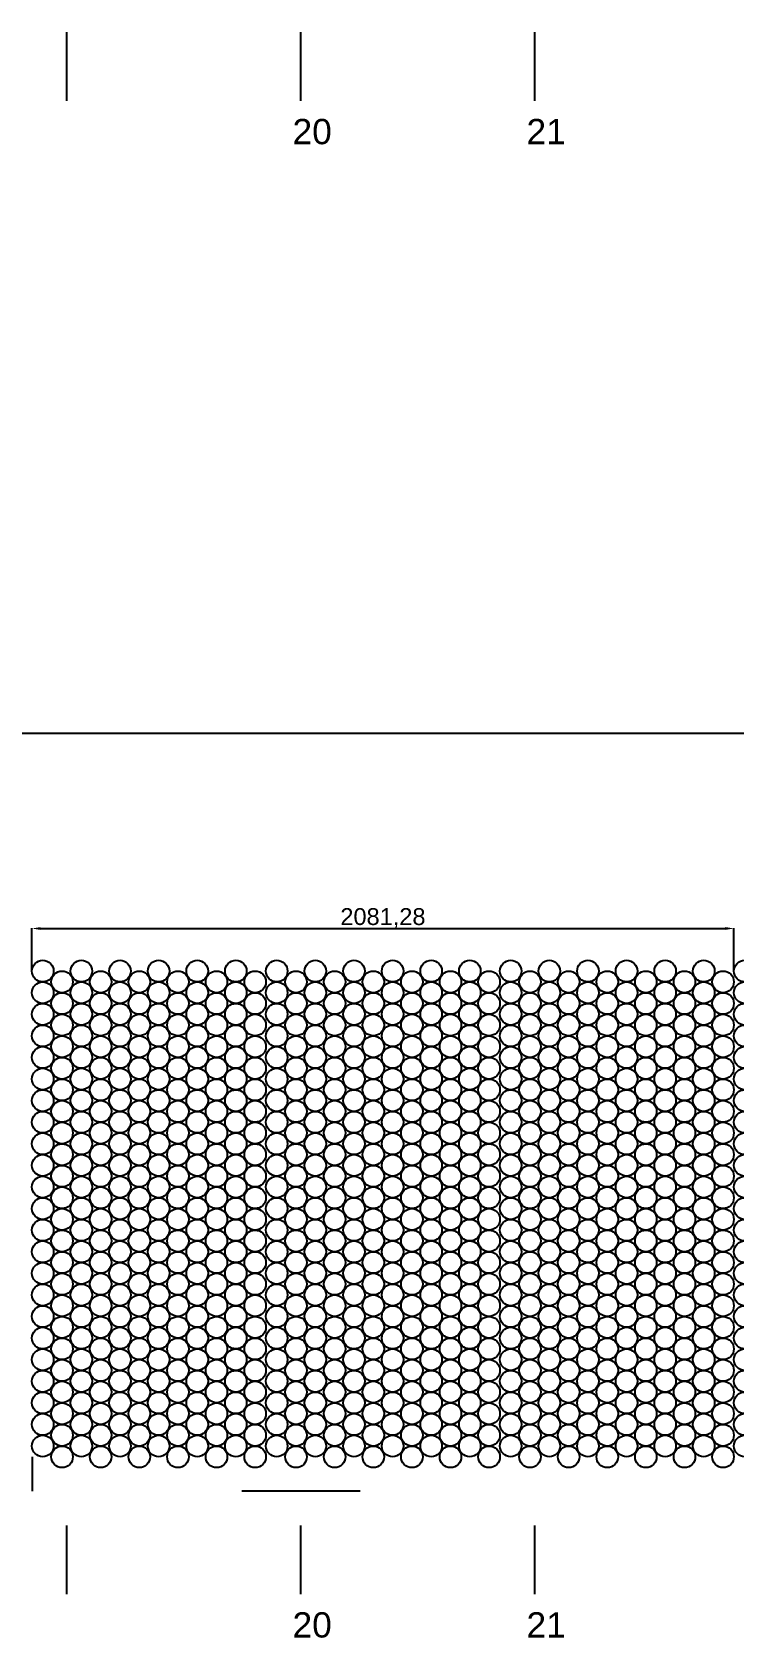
# Model space of a CAD drawing. Header units: millimetres. Extents: x -918 to 51042, y -35619 to 21649.
# Drawn here: x 15629 to 17710, y -35619 to -30858 of the extents above; entities that cross this region are included whole.
import ezdxf

# ---------------------------------------------------------------- set-up
doc = ezdxf.new("R2010")
doc.units = ezdxf.units.MM
doc.layers.add('для лазера', color=7, linetype='Continuous')
doc.styles.get("Standard").update_dxf_attribs({"font": 'arial.ttf'})
doc.dimstyles.new('ISO-25', dxfattribs={"dimtxt": 2.5, "dimasz": 2.5, "dimexe": 1.25, "dimexo": 0.625, "dimtad": 1, "dimtxsty": 'Standard', "dimcen": 2.5, "dimadec": 0, "dimazin": 0, "dimtfac": 1, "dimtmove": 0, "dimatfit": 3, "dimfxl": 1, "dimarcsym": 0})

# ---------------------------------------------------------------- blocks, each defined once
blk = doc.blocks.new('*D52')
at = {"layer": 'Defpoints', "color": 0, "transparency": 16777216}
for p in [(17709.6, -33515.7), (15628.4, -33642), (17709.6, -33642)]:
    blk.add_point(p, dxfattribs=at)
at = {"layer": 'для лазера', "color": 0, "lineweight": -2, "transparency": 16777216}
for p, q in [((15628.4, -33641.3), (15628.4, -33514.4)), ((15653.4, -33515.7), (17684.6, -33515.7)), ((17709.6, -33641.3), (17709.6, -33514.4))]:
    blk.add_line(p, q, dxfattribs=at)
at = {"layer": 'для лазера', "color": 0, "transparency": 16777216}
for points in [[(15653.4, -33511.5), (15653.4, -33519.8), (15628.4, -33515.7)], [(17684.6, -33511.5), (17684.6, -33519.8), (17709.6, -33515.7)]]:
    blk.add_solid(points, dxfattribs=at)
at = {"layer": 'для лазера', "color": 0, "transparency": 16777216, "insert": (16669, -33485), "char_height": 50, "attachment_point": 5}
blk.add_mtext('2081,28', dxfattribs=at)
blk = doc.blocks.new('*D47')
at = {"layer": 'Defpoints', "color": 0, "transparency": 16777216}
for p in [(2549.1, -32937.7), (2549.1, -33669.9), (20484.7, -33674)]:
    blk.add_point(p, dxfattribs=at)
at = {"layer": 'для лазера', "color": 0, "lineweight": -2, "transparency": 16777216}
for p, q in [((2549.1, -33669.3), (2549.1, -32936.5)), ((20459.7, -32937.7), (2574.1, -32937.7)), ((20484.7, -33673.3), (20484.7, -32936.5))]:
    blk.add_line(p, q, dxfattribs=at)
at = {"layer": 'для лазера', "color": 0, "transparency": 16777216}
for points in [[(2574.1, -32933.5), (2574.1, -32941.9), (2549.1, -32937.7)], [(20459.7, -32933.5), (20459.7, -32941.9), (20484.7, -32937.7)]]:
    blk.add_solid(points, dxfattribs=at)
at = {"layer": 'для лазера', "color": 0, "transparency": 16777216, "insert": (11516.9, -32907), "char_height": 50, "attachment_point": 5}
blk.add_mtext('17935,61', dxfattribs=at)

msp = doc.modelspace()

# ---------------------------------------------------------------- linework, layer by layer
at = {"layer": 'для лазера'}
for p, q in [((15730.472, -30858.247), (15730.472, -31061.719)), ((16424.234, -30858.247), (16424.234, -31061.719)), ((17117.995, -30858.247), (17117.995, -31061.719)), ((15629.13, -35081.951), (15629.13, -35183.807)), ((16601.024, -35183.807), (16251.024, -35183.807)), ((15730.472, -35285.423), (15730.472, -35488.896)), ((16424.234, -35285.423), (16424.234, -35488.896)), ((17117.995, -35285.423), (17117.995, -35488.896))]:
    msp.add_line(p, q, dxfattribs=at)
at = {"layer": 'для лазера', "color": 2}
for centre in [(15660.364, -33641.951), (15717.626, -33673.951), (15774.864, -33641.951), (15832.126, -33673.951), (15889.364, -33641.951), (15946.626, -33673.951), (16003.864, -33641.951), (16061.126, -33673.951), (16118.364, -33641.951), (16175.626, -33673.951), (16232.864, -33641.951), (16290.126, -33673.951), (16354.126, -33641.951), (16411.387, -33673.951), (16468.626, -33641.951), (16525.887, -33673.951), (16583.126, -33641.951), (16640.387, -33673.951), (16697.626, -33641.951), (16754.887, -33673.951), (16812.126, -33641.951), (16869.387, -33673.951), (16926.626, -33641.951), (16983.887, -33673.951), (17047.887, -33641.951), (17105.149, -33673.951), (17162.387, -33641.951), (17219.649, -33673.951), (17276.887, -33641.951), (17334.149, -33673.951), (17391.387, -33641.951), (17448.649, -33673.951), (17505.887, -33641.951), (17563.149, -33673.951), (17620.387, -33641.951), (17677.649, -33673.951), (15660.364, -33705.951), (15774.864, -33705.951), (15889.364, -33705.951), (16003.864, -33705.951), (16118.364, -33705.951), (16232.864, -33705.951), (16354.126, -33705.951), (16468.626, -33705.951), (16583.126, -33705.951), (16697.626, -33705.951), (16812.126, -33705.951), (16926.626, -33705.951), (17047.887, -33705.951), (17162.387, -33705.951), (17276.887, -33705.951), (17391.387, -33705.951), (17505.887, -33705.951), (17620.387, -33705.951), (15660.364, -33769.951), (15717.626, -33737.951), (15774.864, -33769.951), (15832.126, -33737.951), (15889.364, -33769.951), (15946.626, -33737.951), (16003.864, -33769.951), (16061.126, -33737.951), (16118.364, -33769.951), (16175.626, -33737.951), (16232.864, -33769.951), (16290.126, -33737.951), (16354.126, -33769.951), (16411.387, -33737.951), (16468.626, -33769.951), (16525.887, -33737.951), (16583.126, -33769.951), (16640.387, -33737.951), (16697.626, -33769.951), (16754.887, -33737.951), (16812.126, -33769.951), (16869.387, -33737.951), (16926.626, -33769.951), (16983.887, -33737.951), (17047.887, -33769.951), (17105.149, -33737.951), (17162.387, -33769.951), (17219.649, -33737.951), (17276.887, -33769.951), (17334.149, -33737.951), (17391.387, -33769.951), (17448.649, -33737.951), (17505.887, -33769.951), (17563.149, -33737.951), (17620.387, -33769.951), (17677.649, -33737.951), (15717.626, -33801.951), (15832.126, -33801.951), (15946.626, -33801.951), (16061.126, -33801.951), (16175.626, -33801.951), (16290.126, -33801.951), (16411.387, -33801.951), (16525.887, -33801.951), (16640.387, -33801.951), (16754.887, -33801.951), (16869.387, -33801.951), (16983.887, -33801.951), (17105.149, -33801.951), (17219.649, -33801.951), (17334.149, -33801.951), (17448.649, -33801.951), (17563.149, -33801.951), (17677.649, -33801.951), (15660.364, -33833.951), (15717.626, -33865.951), (15774.864, -33833.951), (15832.126, -33865.951), (15889.364, -33833.951), (15946.626, -33865.951), (16003.864, -33833.951), (16061.126, -33865.951), (16118.364, -33833.951), (16175.626, -33865.951), (16232.864, -33833.951), (16290.126, -33865.951), (16354.126, -33833.951), (16411.387, -33865.951), (16468.626, -33833.951), (16525.887, -33865.951), (16583.126, -33833.951), (16640.387, -33865.951), (16697.626, -33833.951), (16754.887, -33865.951), (16812.126, -33833.951), (16869.387, -33865.951), (16926.626, -33833.951), (16983.887, -33865.951), (17047.887, -33833.951), (17105.149, -33865.951), (17162.387, -33833.951), (17219.649, -33865.951), (17276.887, -33833.951), (17334.149, -33865.951), (17391.387, -33833.951), (17448.649, -33865.951), (17505.887, -33833.951), (17563.149, -33865.951), (17620.387, -33833.951), (17677.649, -33865.951), (15660.364, -33897.951), (15774.864, -33897.951), (15889.364, -33897.951), (16003.864, -33897.951), (16118.364, -33897.951), (16232.864, -33897.951), (16354.126, -33897.951), (16468.626, -33897.951), (16583.126, -33897.951), (16697.626, -33897.951), (16812.126, -33897.951), (16926.626, -33897.951), (17047.887, -33897.951), (17162.387, -33897.951), (17276.887, -33897.951), (17391.387, -33897.951), (17505.887, -33897.951), (17620.387, -33897.951), (15660.364, -33961.951), (15717.626, -33929.951), (15774.864, -33961.951), (15832.126, -33929.951), (15889.364, -33961.951), (15946.626, -33929.951), (16003.864, -33961.951), (16061.126, -33929.951), (16118.364, -33961.951), (16175.626, -33929.951), (16232.864, -33961.951), (16290.126, -33929.951), (16354.126, -33961.951), (16411.387, -33929.951), (16468.626, -33961.951), (16525.887, -33929.951), (16583.126, -33961.951), (16640.387, -33929.951), (16697.626, -33961.951), (16754.887, -33929.951), (16812.126, -33961.951), (16869.387, -33929.951), (16926.626, -33961.951), (16983.887, -33929.951), (17047.887, -33961.951), (17105.149, -33929.951), (17162.387, -33961.951), (17219.649, -33929.951), (17276.887, -33961.951), (17334.149, -33929.951), (17391.387, -33961.951), (17448.649, -33929.951), (17505.887, -33961.951), (17563.149, -33929.951), (17620.387, -33961.951), (17677.649, -33929.951), (15717.626, -33993.951), (15832.126, -33993.951), (15946.626, -33993.951), (16061.126, -33993.951), (16175.626, -33993.951), (16290.126, -33993.951), (16411.387, -33993.951), (16525.887, -33993.951), (16640.387, -33993.951), (16754.887, -33993.951), (16869.387, -33993.951), (16983.887, -33993.951), (17105.149, -33993.951), (17219.649, -33993.951), (17334.149, -33993.951), (17448.649, -33993.951), (17563.149, -33993.951), (17677.649, -33993.951), (15660.364, -34025.951), (15717.626, -34057.951), (15774.864, -34025.951), (15832.126, -34057.951), (15889.364, -34025.951), (15946.626, -34057.951), (16003.864, -34025.951), (16061.126, -34057.951), (16118.364, -34025.951), (16175.626, -34057.951), (16232.864, -34025.951), (16290.126, -34057.951), (16354.126, -34025.951), (16411.387, -34057.951), (16468.626, -34025.951), (16525.887, -34057.951), (16583.126, -34025.951), (16640.387, -34057.951), (16697.626, -34025.951), (16754.887, -34057.951), (16812.126, -34025.951), (16869.387, -34057.951), (16926.626, -34025.951), (16983.887, -34057.951), (17047.887, -34025.951), (17105.149, -34057.951), (17162.387, -34025.951), (17219.649, -34057.951), (17276.887, -34025.951), (17334.149, -34057.951), (17391.387, -34025.951), (17448.649, -34057.951), (17505.887, -34025.951), (17563.149, -34057.951), (17620.387, -34025.951), (17677.649, -34057.951), (15660.364, -34089.951), (15774.864, -34089.951), (15889.364, -34089.951), (16003.864, -34089.951), (16118.364, -34089.951), (16232.864, -34089.951), (16354.126, -34089.951), (16468.626, -34089.951), (16583.126, -34089.951), (16697.626, -34089.951), (16812.126, -34089.951), (16926.626, -34089.951), (17047.887, -34089.951), (17162.387, -34089.951), (17276.887, -34089.951), (17391.387, -34089.951), (17505.887, -34089.951), (17620.387, -34089.951), (15660.364, -34153.951), (15717.626, -34121.951), (15774.864, -34153.951), (15832.126, -34121.951), (15889.364, -34153.951), (15946.626, -34121.951), (16003.864, -34153.951), (16061.126, -34121.951), (16118.364, -34153.951), (16175.626, -34121.951), (16232.864, -34153.951), (16290.126, -34121.951), (16354.126, -34153.951), (16411.387, -34121.951), (16468.626, -34153.951), (16525.887, -34121.951), (16583.126, -34153.951), (16640.387, -34121.951), (16697.626, -34153.951), (16754.887, -34121.951), (16812.126, -34153.951), (16869.387, -34121.951), (16926.626, -34153.951), (16983.887, -34121.951), (17047.887, -34153.951), (17105.149, -34121.951), (17162.387, -34153.951), (17219.649, -34121.951), (17276.887, -34153.951), (17334.149, -34121.951), (17391.387, -34153.951), (17448.649, -34121.951), (17505.887, -34153.951), (17563.149, -34121.951), (17620.387, -34153.951), (17677.649, -34121.951), (15717.626, -34185.951), (15832.126, -34185.951), (15946.626, -34185.951), (16061.126, -34185.951), (16175.626, -34185.951), (16290.126, -34185.951), (16411.387, -34185.951), (16525.887, -34185.951), (16640.387, -34185.951), (16754.887, -34185.951), (16869.387, -34185.951), (16983.887, -34185.951), (17105.149, -34185.951), (17219.649, -34185.951), (17334.149, -34185.951), (17448.649, -34185.951), (17563.149, -34185.951), (17677.649, -34185.951), (15660.364, -34217.951), (15717.626, -34249.951), (15774.864, -34217.951), (15832.126, -34249.951), (15889.364, -34217.951), (15946.626, -34249.951), (16003.864, -34217.951), (16061.126, -34249.951), (16118.364, -34217.951), (16175.626, -34249.951), (16232.864, -34217.951), (16290.126, -34249.951), (16354.126, -34217.951), (16411.387, -34249.951), (16468.626, -34217.951), (16525.887, -34249.951), (16583.126, -34217.951), (16640.387, -34249.951), (16697.626, -34217.951), (16754.887, -34249.951), (16812.126, -34217.951), (16869.387, -34249.951), (16926.626, -34217.951), (16983.887, -34249.951), (17047.887, -34217.951), (17105.149, -34249.951), (17162.387, -34217.951), (17219.649, -34249.951), (17276.887, -34217.951), (17334.149, -34249.951), (17391.387, -34217.951), (17448.649, -34249.951), (17505.887, -34217.951), (17563.149, -34249.951), (17620.387, -34217.951), (17677.649, -34249.951), (15660.364, -34281.951), (15774.864, -34281.951), (15889.364, -34281.951), (16003.864, -34281.951), (16118.364, -34281.951), (16232.864, -34281.951), (16354.126, -34281.951), (16468.626, -34281.951), (16583.126, -34281.951), (16697.626, -34281.951), (16812.126, -34281.951), (16926.626, -34281.951), (17047.887, -34281.951), (17162.387, -34281.951), (17276.887, -34281.951), (17391.387, -34281.951), (17505.887, -34281.951), (17620.387, -34281.951), (15660.364, -34345.951), (15717.626, -34313.951), (15774.864, -34345.951), (15832.126, -34313.951), (15889.364, -34345.951), (15946.626, -34313.951), (16003.864, -34345.951), (16061.126, -34313.951), (16118.364, -34345.951), (16175.626, -34313.951), (16232.864, -34345.951), (16290.126, -34313.951), (16354.126, -34345.951), (16411.387, -34313.951), (16468.626, -34345.951), (16525.887, -34313.951), (16583.126, -34345.951), (16640.387, -34313.951), (16697.626, -34345.951), (16754.887, -34313.951), (16812.126, -34345.951), (16869.387, -34313.951), (16926.626, -34345.951), (16983.887, -34313.951), (17047.887, -34345.951), (17105.149, -34313.951), (17162.387, -34345.951), (17219.649, -34313.951), (17276.887, -34345.951), (17334.149, -34313.951), (17391.387, -34345.951), (17448.649, -34313.951), (17505.887, -34345.951), (17563.149, -34313.951), (17620.387, -34345.951), (17677.649, -34313.951), (15717.626, -34377.951), (15832.126, -34377.951), (15946.626, -34377.951), (16061.126, -34377.951), (16175.626, -34377.951), (16290.126, -34377.951), (16411.387, -34377.951), (16525.887, -34377.951), (16640.387, -34377.951), (16754.887, -34377.951), (16869.387, -34377.951), (16983.887, -34377.951), (17105.149, -34377.951), (17219.649, -34377.951), (17334.149, -34377.951), (17448.649, -34377.951), (17563.149, -34377.951), (17677.649, -34377.951), (15660.364, -34409.951), (15717.626, -34441.951), (15774.864, -34409.951), (15832.126, -34441.951), (15889.364, -34409.951), (15946.626, -34441.951), (16003.864, -34409.951), (16061.126, -34441.951), (16118.364, -34409.951), (16175.626, -34441.951), (16232.864, -34409.951), (16290.126, -34441.951), (16354.126, -34409.951), (16411.387, -34441.951), (16468.626, -34409.951), (16525.887, -34441.951), (16583.126, -34409.951), (16640.387, -34441.951), (16697.626, -34409.951), (16754.887, -34441.951), (16812.126, -34409.951), (16869.387, -34441.951), (16926.626, -34409.951), (16983.887, -34441.951), (17047.887, -34409.951), (17105.149, -34441.951), (17162.387, -34409.951), (17219.649, -34441.951), (17276.887, -34409.951), (17334.149, -34441.951), (17391.387, -34409.951), (17448.649, -34441.951), (17505.887, -34409.951), (17563.149, -34441.951), (17620.387, -34409.951), (17677.649, -34441.951), (15660.364, -34473.951), (15774.864, -34473.951), (15889.364, -34473.951), (16003.864, -34473.951), (16118.364, -34473.951), (16232.864, -34473.951), (16354.126, -34473.951), (16468.626, -34473.951), (16583.126, -34473.951), (16697.626, -34473.951), (16812.126, -34473.951), (16926.626, -34473.951), (17047.887, -34473.951), (17162.387, -34473.951), (17276.887, -34473.951), (17391.387, -34473.951), (17505.887, -34473.951), (17620.387, -34473.951), (15660.364, -34537.951), (15717.626, -34505.951), (15774.864, -34537.951), (15832.126, -34505.951), (15889.364, -34537.951), (15946.626, -34505.951), (16003.864, -34537.951), (16061.126, -34505.951), (16118.364, -34537.951), (16175.626, -34505.951), (16232.864, -34537.951), (16290.126, -34505.951), (16354.126, -34537.951), (16411.387, -34505.951), (16468.626, -34537.951), (16525.887, -34505.951), (16583.126, -34537.951), (16640.387, -34505.951), (16697.626, -34537.951), (16754.887, -34505.951), (16812.126, -34537.951), (16869.387, -34505.951), (16926.626, -34537.951), (16983.887, -34505.951), (17047.887, -34537.951), (17105.149, -34505.951), (17162.387, -34537.951), (17219.649, -34505.951), (17276.887, -34537.951), (17334.149, -34505.951), (17391.387, -34537.951), (17448.649, -34505.951), (17505.887, -34537.951), (17563.149, -34505.951), (17620.387, -34537.951), (17677.649, -34505.951), (15717.626, -34569.951), (15832.126, -34569.951), (15946.626, -34569.951), (16061.126, -34569.951), (16175.626, -34569.951), (16290.126, -34569.951), (16411.387, -34569.951), (16525.887, -34569.951), (16640.387, -34569.951), (16754.887, -34569.951), (16869.387, -34569.951), (16983.887, -34569.951), (17105.149, -34569.951), (17219.649, -34569.951), (17334.149, -34569.951), (17448.649, -34569.951), (17563.149, -34569.951), (17677.649, -34569.951), (15660.364, -34601.951), (15717.626, -34633.951), (15774.864, -34601.951), (15832.126, -34633.951), (15889.364, -34601.951), (15946.626, -34633.951), (16003.864, -34601.951), (16061.126, -34633.951), (16118.364, -34601.951), (16175.626, -34633.951), (16232.864, -34601.951), (16290.126, -34633.951), (16354.126, -34601.951), (16411.387, -34633.951), (16468.626, -34601.951), (16525.887, -34633.951), (16583.126, -34601.951), (16640.387, -34633.951), (16697.626, -34601.951), (16754.887, -34633.951), (16812.126, -34601.951), (16869.387, -34633.951), (16926.626, -34601.951), (16983.887, -34633.951), (17047.887, -34601.951), (17105.149, -34633.951), (17162.387, -34601.951), (17219.649, -34633.951), (17276.887, -34601.951), (17334.149, -34633.951), (17391.387, -34601.951), (17448.649, -34633.951), (17505.887, -34601.951), (17563.149, -34633.951), (17620.387, -34601.951), (17677.649, -34633.951), (15660.364, -34665.951), (15774.864, -34665.951), (15889.364, -34665.951), (16003.864, -34665.951), (16118.364, -34665.951), (16232.864, -34665.951), (16354.126, -34665.951), (16468.626, -34665.951), (16583.126, -34665.951), (16697.626, -34665.951), (16812.126, -34665.951), (16926.626, -34665.951), (17047.887, -34665.951), (17162.387, -34665.951), (17276.887, -34665.951), (17391.387, -34665.951), (17505.887, -34665.951), (17620.387, -34665.951), (15660.364, -34729.951), (15717.626, -34697.951), (15774.864, -34729.951), (15832.126, -34697.951), (15889.364, -34729.951), (15946.626, -34697.951), (16003.864, -34729.951), (16061.126, -34697.951), (16118.364, -34729.951), (16175.626, -34697.951), (16232.864, -34729.951), (16290.126, -34697.951), (16354.126, -34729.951), (16411.387, -34697.951), (16468.626, -34729.951), (16525.887, -34697.951), (16583.126, -34729.951), (16640.387, -34697.951), (16697.626, -34729.951), (16754.887, -34697.951), (16812.126, -34729.951), (16869.387, -34697.951), (16926.626, -34729.951), (16983.887, -34697.951), (17047.887, -34729.951), (17105.149, -34697.951), (17162.387, -34729.951), (17219.649, -34697.951), (17276.887, -34729.951), (17334.149, -34697.951), (17391.387, -34729.951), (17448.649, -34697.951), (17505.887, -34729.951), (17563.149, -34697.951), (17620.387, -34729.951), (17677.649, -34697.951), (15717.626, -34761.951), (15832.126, -34761.951), (15946.626, -34761.951), (16061.126, -34761.951), (16175.626, -34761.951), (16290.126, -34761.951), (16411.387, -34761.951), (16525.887, -34761.951), (16640.387, -34761.951), (16754.887, -34761.951), (16869.387, -34761.951), (16983.887, -34761.951), (17105.149, -34761.951), (17219.649, -34761.951), (17334.149, -34761.951), (17448.649, -34761.951), (17563.149, -34761.951), (17677.649, -34761.951), (15660.364, -34793.951), (15717.626, -34825.951), (15774.864, -34793.951), (15832.126, -34825.951), (15889.364, -34793.951), (15946.626, -34825.951), (16003.864, -34793.951), (16061.126, -34825.951), (16118.364, -34793.951), (16175.626, -34825.951), (16232.864, -34793.951), (16290.126, -34825.951), (16354.126, -34793.951), (16411.387, -34825.951), (16468.626, -34793.951), (16525.887, -34825.951), (16583.126, -34793.951), (16640.387, -34825.951), (16697.626, -34793.951), (16754.887, -34825.951), (16812.126, -34793.951), (16869.387, -34825.951), (16926.626, -34793.951), (16983.887, -34825.951), (17047.887, -34793.951), (17105.149, -34825.951), (17162.387, -34793.951), (17219.649, -34825.951), (17276.887, -34793.951), (17334.149, -34825.951), (17391.387, -34793.951), (17448.649, -34825.951), (17505.887, -34793.951), (17563.149, -34825.951), (17620.387, -34793.951), (17677.649, -34825.951), (15660.364, -34857.951), (15774.864, -34857.951), (15889.364, -34857.951), (16003.864, -34857.951), (16118.364, -34857.951), (16232.864, -34857.951), (16354.126, -34857.951), (16468.626, -34857.951), (16583.126, -34857.951), (16697.626, -34857.951), (16812.126, -34857.951), (16926.626, -34857.951), (17047.887, -34857.951), (17162.387, -34857.951), (17276.887, -34857.951), (17391.387, -34857.951), (17505.887, -34857.951), (17620.387, -34857.951), (15660.364, -34921.951), (15717.626, -34889.951), (15774.864, -34921.951), (15832.126, -34889.951), (15889.364, -34921.951), (15946.626, -34889.951), (16003.864, -34921.951), (16061.126, -34889.951), (16118.364, -34921.951), (16175.626, -34889.951), (16232.864, -34921.951), (16290.126, -34889.951), (16354.126, -34921.951), (16411.387, -34889.951), (16468.626, -34921.951), (16525.887, -34889.951), (16583.126, -34921.951), (16640.387, -34889.951), (16697.626, -34921.951), (16754.887, -34889.951), (16812.126, -34921.951), (16869.387, -34889.951), (16926.626, -34921.951), (16983.887, -34889.951), (17047.887, -34921.951), (17105.149, -34889.951), (17162.387, -34921.951), (17219.649, -34889.951), (17276.887, -34921.951), (17334.149, -34889.951), (17391.387, -34921.951), (17448.649, -34889.951), (17505.887, -34921.951), (17563.149, -34889.951), (17620.387, -34921.951), (17677.649, -34889.951), (15717.626, -34953.951), (15832.126, -34953.951), (15946.626, -34953.951), (16061.126, -34953.951), (16175.626, -34953.951), (16290.126, -34953.951), (16411.387, -34953.951), (16525.887, -34953.951), (16640.387, -34953.951), (16754.887, -34953.951), (16869.387, -34953.951), (16983.887, -34953.951), (17105.149, -34953.951), (17219.649, -34953.951), (17334.149, -34953.951), (17448.649, -34953.951), (17563.149, -34953.951), (17677.649, -34953.951), (15660.364, -34985.951), (15717.626, -35017.951), (15774.864, -34985.951), (15832.126, -35017.951), (15889.364, -34985.951), (15946.626, -35017.951), (16003.864, -34985.951), (16061.126, -35017.951), (16118.364, -34985.951), (16175.626, -35017.951), (16232.864, -34985.951), (16290.126, -35017.951), (16354.126, -34985.951), (16411.387, -35017.951), (16468.626, -34985.951), (16525.887, -35017.951), (16583.126, -34985.951), (16640.387, -35017.951), (16697.626, -34985.951), (16754.887, -35017.951), (16812.126, -34985.951), (16869.387, -35017.951), (16926.626, -34985.951), (16983.887, -35017.951), (17047.887, -34985.951), (17105.149, -35017.951), (17162.387, -34985.951), (17219.649, -35017.951), (17276.887, -34985.951), (17334.149, -35017.951), (17391.387, -34985.951), (17448.649, -35017.951), (17505.887, -34985.951), (17563.149, -35017.951), (17620.387, -34985.951), (17677.649, -35017.951), (15660.364, -35049.951), (15774.864, -35049.951), (15889.364, -35049.951), (16003.864, -35049.951), (16118.364, -35049.951), (16232.864, -35049.951), (16354.126, -35049.951), (16468.626, -35049.951), (16583.126, -35049.951), (16697.626, -35049.951), (16812.126, -35049.951), (16926.626, -35049.951), (17047.887, -35049.951), (17162.387, -35049.951), (17276.887, -35049.951), (17391.387, -35049.951), (17505.887, -35049.951), (17620.387, -35049.951), (15717.626, -35081.951), (15832.126, -35081.951), (15946.626, -35081.951), (16061.126, -35081.951), (16175.626, -35081.951), (16290.126, -35081.951), (16411.387, -35081.951), (16525.887, -35081.951), (16640.387, -35081.951), (16754.887, -35081.951), (16869.387, -35081.951), (16983.887, -35081.951), (17105.149, -35081.951), (17219.649, -35081.951), (17334.149, -35081.951), (17448.649, -35081.951), (17563.149, -35081.951), (17677.649, -35081.951)]:
    msp.add_circle(centre, 32, dxfattribs=at)
at = {"layer": 'для лазера', "color": 3}
for centre in [(17741.649, -33641.951), (17741.649, -33705.951), (17741.649, -33769.951), (17741.649, -33833.951), (17741.649, -33897.951), (17741.649, -33961.951), (17741.649, -34025.951), (17741.649, -34089.951), (17741.649, -34153.951), (17741.649, -34217.951), (17741.649, -34281.951), (17741.649, -34345.951), (17741.649, -34409.951), (17741.649, -34473.951), (17741.649, -34537.951), (17741.649, -34601.951), (17741.649, -34665.951), (17741.649, -34729.951), (17741.649, -34793.951), (17741.649, -34857.951), (17741.649, -34921.951), (17741.649, -34985.951), (17741.649, -35049.951)]:
    msp.add_circle(centre, 32, dxfattribs=at)

# ---------------------------------------------------------------- texts
at = {"layer": 'для лазера', "char_height": 75, "attachment_point": 1}
for s, insert in [('20', (16400.958, -31115.531)), ('21', (17094.719, -31115.531)), ('20', (16400.958, -35542.708)), ('21', (17094.719, -35542.708))]:
    msp.add_mtext_dynamic_manual_height_columns(s, width=205.806, gutter_width=12.5, heights=[0], dxfattribs=dict(at, insert=insert))

# ---------------------------------------------------------------- dimensions: what is measured, and where the dimension line sits
at = {"layer": 'для лазера'}
for base, p1, p2, picture, middle in [((2549.082, -32937.714), (20484.696, -33673.951), (2549.082, -33669.891), '*D47', (11516.889, -32907.041)), ((17709.649, -33515.6821), (15628.3641, -33641.9511), (17709.649, -33641.9511), '*D52', (16669.0066, -33485.0093))]:
    dim = msp.add_linear_dim(base=base, p1=p1, p2=p2, dimstyle='ISO-25', override={"dimtxt": 50, "dimasz": 25}, dxfattribs=at)
    dim.commit()
    dim.dimension.update_dxf_attribs({"geometry": picture, "text_midpoint": middle})

doc.saveas('drawing.dxf')
